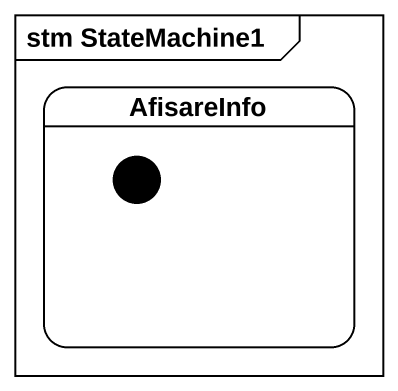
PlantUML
@startuml
mainframe stm StateMachine1
hide empty description
state AfisareInfo {
  state initial1 <<start>>
}
@enduml
